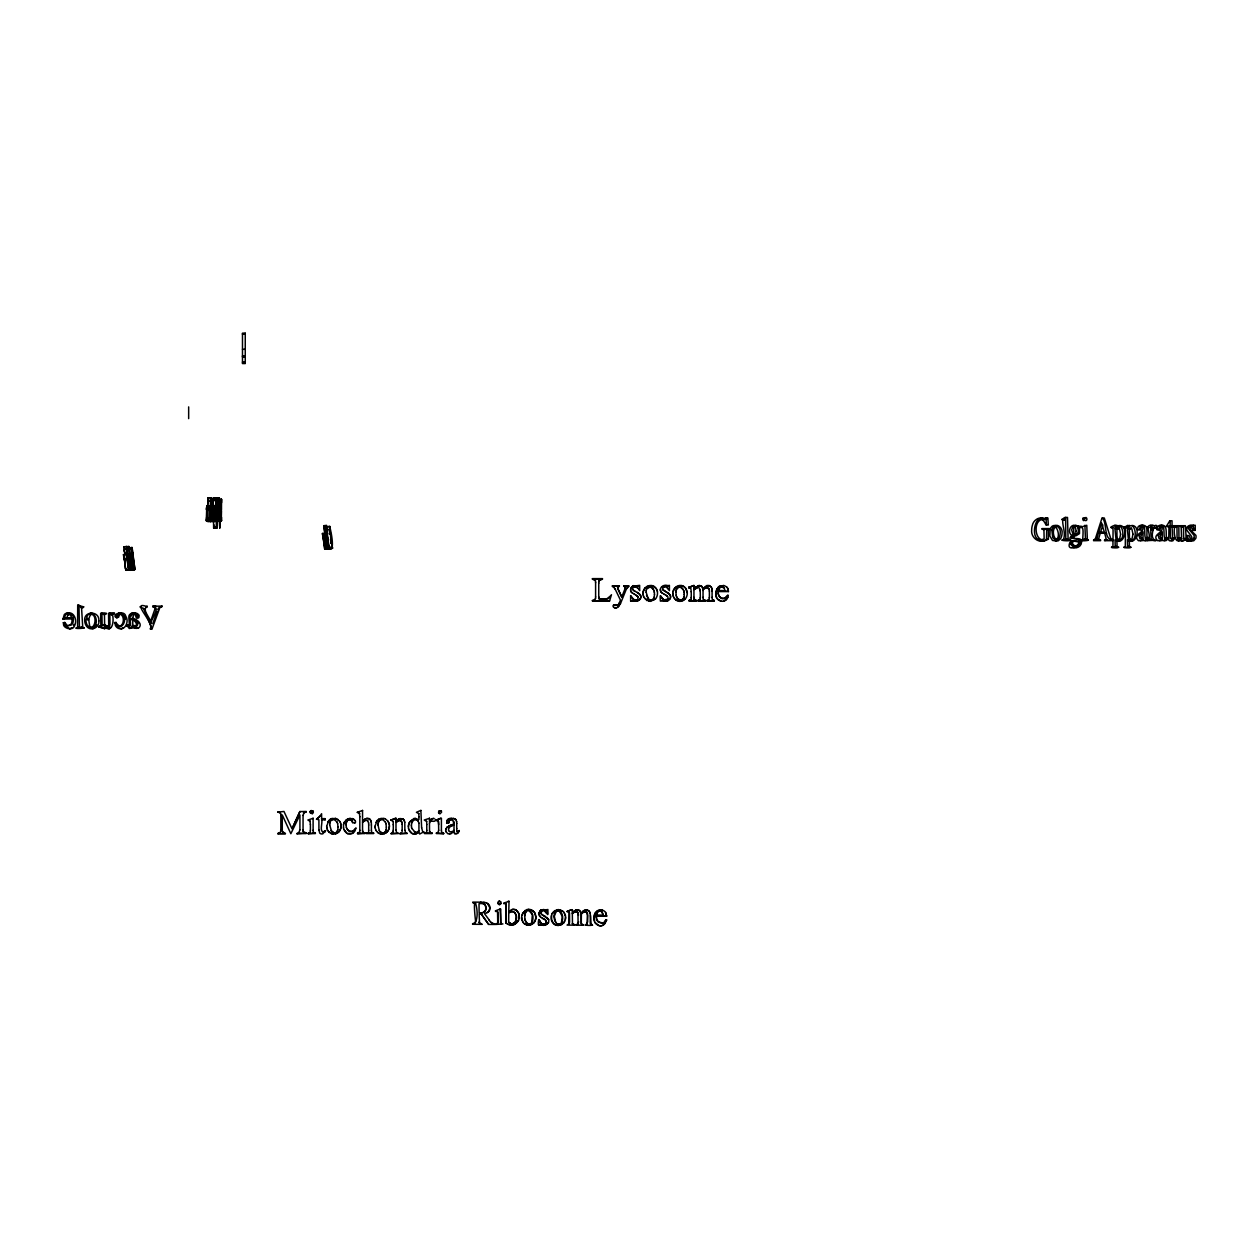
<?xml version="1.0" encoding="UTF-8"?>
<svg xmlns="http://www.w3.org/2000/svg" width="1259" height="1259" viewBox="0 0 1259 1259"><rect width="100%" height="100%" fill="white"/><g stroke="black" fill="none" stroke-linecap="round" stroke-linejoin="round"><path stroke-width="1.5" d="M207.074 511.941L207.105 507.818M207.829 504.072L207.766 497.809L210.536 497.809L210.615 504.072M210.017 515.151L210.08 521.509L210.174 506.087M209.86 511.941L209.797 505.63M210.788 515.151L210.851 521.509L211.134 515.671M211.827 511.894L211.764 505.63L206.995 505.63L206.995 508.825M214.172 511.894L214.109 505.63L214.282 521.053M214.959 511.941L214.455 505.63L214.486 520.455M215.509 515.86L215.226 521.509L212.441 521.509L212.409 505.614L212.566 506.873M215.509 510.776L215.651 505.63L215.777 510.981L215.824 509.391M215.745 509.407C215.619 499.949 215.431 524.468 215.745 517.811M217.209 518.33L217.209 515.12M217.288 504.119L217.24 497.809L217.382 519.715L217.508 514.443M218.059 512.114L217.996 505.63L217.791 511.532M219.412 504.119L219.349 497.809L213.18 497.809M220.057 515.151L220.026 519.369L219.916 512.46M206.539 509.659L206.618 507.597L206.618 521.053M209.781 505.63L209.781 508.825C209.387 498.186 209.356 530.716 209.781 517.669M209.592 511.233L209.403 507.597L209.324 509.659M210.363 515.671L210.253 521.509L210.284 517.827M213.196 502.813L213.259 499.493M216.422 528.213L216.485 520.187C215.918 524.122 216.17 498.281 216.485 509.203L216.485 505.709L216.642 528.213L213.637 528.213L213.495 520.345M214.423 509.659L214.502 507.597L214.612 521.383M214.691 511.233L214.77 507.55L214.864 508.793M217.791 509.769L217.854 507.645L217.901 520.455M218.625 502.75L218.72 498.894M219.318 497.809L219.255 520.455M220.404 515.671L220.294 521.509L220.482 506.087M221.411 509.675L221.364 500.122L221.332 521.053M221.521 502.813L221.6 499.493M219.916 511.06L219.743 506.417L219.522 521.195L206.397 521.053L206.885 507.55L206.964 508.793M206.995 517.669L206.885 521.053M209.104 521.053L209.356 505.63L209.513 508.825M210.096 508.888L210.442 506.685L207.389 506.087M210.867 508.888L211.402 505.63L211.433 521.509L211.307 506.81M211.748 517.669L211.764 521.053M214.093 517.669L214.014 521.053M214.345 517.669L214.282 520.455M214.88 517.669L214.77 521.053M217.713 511.28L217.87 521.053M219.318 509.753L219.176 505.63L219.003 521.053M219.837 510.351L219.695 515.199M220.136 508.888L220.482 506.685M211.292 499.461L211.37 497.934M215.761 516.741L215.73 521.368L215.431 518.897M217.288 510.509L217.398 505.614L217.571 509.659M219.145 510.336L219.208 507.613L219.286 508.683M219.507 506.858L219.617 514.742M220.608 512.665L220.75 506.7L220.718 520.345L220.734 505.63L220.734 521.509L220.514 513.294M206.46 509.47L206.838 505.63L207.105 520.235M472.55 924.279L482.228 924.342L480.088 923.555M472.739 902.719L474.879 902.908M479.144 913.955L479.522 922.989L478.971 922.107M479.144 912.917L479.018 903.726L481.788 903.411M494.756 923.854L492.914 923.524M502.923 923.933L495.448 924.468L497.73 922.973L497.966 921.1L497.903 912.177L496.66 911.248M500.783 909.092C500.515 938.821 501.113 915.262 499.839 909.092M505.976 923.13L505.835 903.663L505.976 923.13L507.566 923.949M510.587 923.429L508.667 922.202L508.746 913.247L510.635 911.941M511.233 909.942L508.746 912.193L509.045 901.334L503.616 903.128M538.584 925.082C540.19 911.075 536.35 928.135 539.922 924.641M547.917 909.502L547.665 914.616L547.161 909.502M573.065 924.326L572.263 923.665L574.686 925.145L567.085 925.097L569.367 923.587L569.587 921.714L569.524 912.806L568.281 911.862M573.238 912.869L572.341 913.719L572.467 923.65M568.501 911.846L566.959 911.516L571.46 909.722L572.373 909.706L572.137 912.917L574.293 911.028M575.977 925.176L583.735 925.223L582.555 924.578M585.12 909.989C592.91 908.825 589.558 919.621 590.345 923.838C598.009 926.325 580.619 925.286 586.395 924.562M590.424 915.45L591.163 924.452M590.943 924.452L592.596 925.302M215.431 517.984L215.494 519.29L215.368 515.938L215.383 521.273L212.582 520.958M130.747 569.587L128.497 554.212L130.385 568.8L128.654 555.266L129.441 563.041M210.096 507.818L210.174 506.685M210.882 507.818L210.945 506.685M220.136 507.818L220.215 506.685M215.163 517.244L215.242 505.63L212.094 505.63L212.252 507.471M216.753 520.172L217.02 528.182M216.973 517.984L216.878 520.345L216.91 506.7L217.272 521.509M212.897 520.958L213.054 498.894M221.143 521.053L221.411 510.713M124.924 553.976L123.98 546.815L126.734 546.453C129.016 550.844 121.179 547.036 124.94 553.016M127.206 548.782L127.694 552.654M324.68 531.912L324.192 527.836L329.795 526.419L331.211 543.432M128.654 569.792L126.64 555.313L126.891 559.264L124.106 559.641L123.445 554.574L126.561 554.527L128.528 569.823M73.431 618.909L73.148 621.883A6.232 5.54 82.5 0 1 71.385 624.952L67.53 625.817L64.76 622.45C59.441 626.368 72.723 632.852 74.706 625.44C77.476 620.12 73.903 610.851 66.837 613.102A5.335 4.737 82.5 0 0 64.272 614.644L62.95 619.082L73.431 618.909L72.156 619.082L71.889 622.04A6.232 5.54 82.5 0 1 70.126 625.125L66.271 625.991M209.608 508.589L209.671 507.55L209.923 521.053M368.635 831.869L368.682 830.216M209.324 517.669L209.262 521.289L206.397 520.455M212.755 506.952L213.023 500.122L213.101 509.659L212.881 505.63L212.991 506.81M598.749 583.153L598.812 581.296M709.384 597.333L708.77 599.992L706.96 600.37M402.109 831.869L402.172 830.216M208.758 520.297L208.648 521.509L208.553 520.612M211.087 520.297L211.024 521.509L210.945 506.087M587.04 924.279L587.497 915.45L586.474 912.051L587.623 913.877L587.67 921.871L586.175 924.578M697.911 600.37L700.004 599.709L700.334 597.333M426.691 831.931L426.77 830.232M595.523 598.576L595.601 596.782M280.836 829.76L280.474 832.262L277.704 833.71L285.415 833.71L282.378 831.412M299.925 829.76L298.776 832.907M303.057 815.407L304.222 812.26M578.652 921.793L577.692 924.311M411.41 825.574L411.504 823.905M219.633 506.685L219.743 505.63L219.916 509.989M475.666 921.934C470.756 880.608 482.858 919.605 473.384 923.681M346.036 824.85L346.115 823.48M217.351 507.094L217.602 514.191M715.741 593.681L716.843 588.645M211.748 505.63L212.047 521.289L212.063 501.161L209.262 501.161M83.975 627.643L81.457 627.596C90.081 627.942 71.7 629.421 77.586 627.564L77.712 605.186L83.661 606.854L81.19 607.326L83.661 606.854M76.201 628.398L79.396 626.714L78.987 605.028M393.186 831.711L393.28 830.216M131.361 618.484L132.636 618.326C136.885 619.003 143.447 624.275 138.411 628.272L134.209 628.288L131.581 626.242L132.84 626.069L132.463 627.958L130.59 628.367L128.135 625.156L126.86 625.33L129.315 628.54L131.487 627.375M329.669 825.007L329.811 823.04M377.999 825.007L378.141 823.04M646.135 592.265L646.26 590.188M675.894 592.265L676.429 588.724M343.518 824.44L343.502 827.981M524.641 916.001L525.837 911.595M214.203 520.833L213.999 520.455M1063.477 539.182C1066.861 531.912 1058.976 519.038 1065.083 517.433L1067.506 517.433L1068.12 539.859C1073.172 541.779 1055.703 540.142 1064.909 539.875L1065.35 539.182L1063.037 539.875M337.79 829.933L338.042 827.084M386.12 829.933L386.371 827.084M518.928 918.519L519.023 915.01M654.239 597.175L654.491 594.232M683.999 597.175L684.251 594.232M329.386 548.389L324.901 548.971L322.461 533.47L325.215 533.108L327.497 549.207L327.56 548.357M327.67 548.609L324.57 548.893L322.871 534.571L323.122 538.522M357.54 833.128L359.633 832.199L359.822 830.216M1148.775 537.609C1140.481 543.982 1149.813 519.023 1138.341 526.451C1135.602 531.534 1140.009 530.889 1140.276 526.404L1142.48 527.096C1145.564 532.683 1131.778 534.414 1138.435 540.725L1140.874 540.583L1143.015 538.522L1143.377 540.426L1144.935 540.819L1146.902 537.609L1148.775 537.609L1147.453 540.363L1145.659 540.835M1168.006 537.609C1159.696 543.982 1169.044 519.023 1157.556 526.451C1154.818 531.534 1159.224 530.889 1159.492 526.404L1161.711 527.096C1164.795 532.683 1151.009 534.414 1157.65 540.725L1160.09 540.583L1162.23 538.522L1162.592 540.426L1164.166 540.819L1166.117 537.609L1168.006 537.609L1166.668 540.363L1164.874 540.835M113.074 614.093L112.476 614.722C113.987 619.648 113.042 633.261 104.938 627.391M688.988 600.37L691.034 599.441L691.254 597.333M310.406 830.216L310.186 832.215L308.109 833.128M438.462 832.215L437.864 832.923L438.683 830.216M445.686 830.169L445.796 829.02M568.738 924.279L569.162 912.067M67.231 617.964C66.318 612.818 73.746 613.133 73.4 617.964L65.972 618.138L73.4 617.964M326.632 826.392L328.835 820.396M374.962 826.392L377.165 820.396M643.081 593.634C642.279 586.159 653.421 581.926 656.553 589.306M672.857 593.634C672.275 587.575 679.577 582.823 684.44 587.04M447.685 819.373L446.63 823.229M521.871 915.293L521.478 918.74L523.24 922.454M551.552 915.545L551.678 920.298L553.976 923.901M87.469 620.01L87.721 618.342M448.629 823.244L449.022 821.97M1194.13 538.789L1194.256 537.923M448.566 828.391L448.597 830.484M325.42 533.108L327.324 548.531M1047.425 518.016L1046.843 519.416M703.01 589.763L703.041 590.471M630.57 589.904L631.829 586.584M310.218 812.779L310.58 810.859M312.924 810.859L312.389 813.692L310.092 812.024M313.412 812.149L312.389 813.566L310.58 813.204M441.689 812.024L440.036 813.818C434.748 809.71 446.363 811.252 438.856 810.985M583.531 912.208L581.154 913.987L581.28 923.744L582.13 924.374M582.555 912.806L581.375 913.971L581.28 923.744M117.654 616.06L117.827 615.21M215.887 520.455L215.981 497.809L216.107 521.053M129.347 569.949L126.939 554.652L129.079 569.949M1041.98 518.204L1044.97 519.416L1045.552 518.016L1047.881 518.016L1048.306 525.003L1046.009 525.003C1036.188 503.679 1026.762 546.327 1044.136 538.852L1043.947 530.259L1041.996 528.591L1050.211 528.591L1049.833 536.035L1052.493 540.457L1056.207 540.882L1058.63 538.789A9.553 7.066 -90 0 0 1060.204 532.919C1061.494 526.718 1052.414 521.73 1050.274 529.252L1046.733 530.055L1046.497 539.23C1039.918 544.754 1030.617 537.829 1031.688 529.945A11.756 8.687 -90 0 1 1032.27 525.695C1033.324 519.495 1040.327 515.749 1045.93 519.07M1049.912 529.205L1048.432 530.952L1048.369 539.23L1044.199 541.071L1040.39 540.929M669.678 599.237C667.396 602.841 662.25 599.599 660.393 601.173C659.275 586.631 662.486 606.193 667.947 599.064L667.931 596.923L666.153 595.192M411.504 824.031L411.787 822.568M625.093 588.787L625.377 587.229M617.65 587.072L619.381 586.395M546.138 923.02L546.123 921.116M209.702 521.053L209.592 517.669M1071.535 540.678L1078.68 541.968C1079.514 546.296 1072.652 547.24 1070.575 544.297L1071.535 540.678L1079.152 541.197M1074.446 545.698L1072.275 543.558L1073.423 540.678M346.115 823.606L346.776 821.356M598.812 581.548L599.976 579.549M715.852 591.872L718.747 586.537L723.846 585.435M1072.29 547.098C1076.052 549.428 1081.575 546.5 1081.591 542.047C1082.441 535.311 1068.639 541.622 1072.259 535.531C1076.807 537.451 1079.844 531.329 1077.625 527.789C1083.794 524.767 1083.37 529.268 1082.724 539.182L1082.284 539.875C1077.594 541.811 1094.685 540.111 1085.494 539.859L1084.896 525.271M1074.195 538.333L1073.219 537.42L1074.132 535.531M594.547 914.601L594.484 921.21M718.464 588.803L718.055 590.471L724.979 590.707L718.055 590.707L720.447 586.757L724.13 587.874M601.534 911.642L603.281 915.104L596.168 915.073L597.647 912.13M596.782 913.389L596.168 915.073M638.407 588.661L635.04 586.316L632.679 587.544L632.632 589.338M540.552 912.366L542.283 910.572M343.518 824.566L344.573 821.576M354.66 829.476L355.998 827.903L355.101 830.641A6.814 6.799 0 0 1 352.725 833.285L350.773 834.072M217.288 521.509L217.508 510.021M329.811 823.166L330.204 821.576M378.141 823.166L379.95 819.766M131.88 555.25L132.053 557.532M326.789 534.508L326.962 536.79M329.496 534.351L329.213 533.548M646.26 590.44L646.67 588.724M676.02 590.44L678.711 586.537M595.523 598.324L594.468 600.118L592.422 600.354M727.733 597.647C729.921 591.289 723.894 602.432 720.526 597.443A6.232 6.201 0 0 1 718.448 594.374L718.149 592.973M594.468 600.118L592.422 600.952L609.576 600.952L611.481 594.72L608.349 598.654M1100.209 533.265L1098.698 538.695L1100.586 540.678L1093.552 540.678L1095.535 538.254L1102.003 518.016L1104.3 518.016L1110.674 538.285L1112.83 540.08C1103.356 539.843 1107.416 523.099 1102.428 518.016M1100.586 532.053L1102.868 524.893M337.79 829.807L337.019 831.711M386.12 829.807L385.333 831.711M653.925 598.182L654.239 596.939M683.999 596.939C683.244 602.62 675.831 599.803 676.209 595.066M605.091 921.305L606.649 919.967L604.635 924.027L602.557 925.396M103.38 625.692L104.639 625.518L104.733 628.682L98.769 626.998L102.136 625.503L101.916 613.275L106.448 613.275M98.769 626.998L100.232 626.274M130.637 569.776L129.394 563.812M398.411 833.128L391.014 833.71L393.186 831.585M150.277 622.245L154.81 609.403L154.841 607.829L152.717 606.271L162.033 606.098L159.767 607.861L152.134 628.729L150.34 628.902C154.243 622.088 129.646 600.213 147.24 606.712C140.74 609.435 151.977 619.349 150.954 623.709C150.073 620.136 161.876 606.382 152.732 606.869M152.748 623.693L157.123 611.559M1173.073 537.703L1171.106 540.725A2.911 2.156 -90 0 1 1168.745 540.001L1168.966 525.837M329.874 527.017C337.302 558.115 325.782 553.692 326.726 526.781L328.206 543.259L325.813 526.781L329.465 548.751M131.455 616.013L131.896 614.833M515.529 921.368L516.221 916.174L515.041 913.09M73.447 625.613L73.935 624.291M673.109 591.588L675.06 587.796L680.096 585.592M521.667 915.309L525.365 910.273M83.424 607.42L81.583 608.16L82.732 627.423M82.165 607.593L77.712 605.186M411.787 822.694L414.101 819.515M617.697 588.252L621.741 597.018L625.093 588.551M619.381 602.951L620.435 600.118L615.053 588.866M620.435 603.769L626.526 588.645M346.367 822.473L347.358 820.49M157.737 609.828L158.492 608.034M445.796 829.146L447.087 827.069M1174.49 537.703L1173.907 538.695M1152.835 525.271L1150.458 525.271C1144.069 525.601 1153.134 537.2 1147.232 540.678C1163.788 539.419 1152.127 542.708 1151.025 538.27C1151.418 535.122 1148.932 526.876 1154.424 527.474M1154.771 540.095C1150.805 538.474 1152.378 531.015 1153.968 527.804M626.526 588.882L628.745 586.395M105.378 614.014L104.466 615.022L104.623 624.558L107.975 626.683L109.989 625.015L109.832 613.275L114.49 613.275L111.217 614.88L112.476 614.722M105.284 626.4L107.55 626.683L108.715 625.172L108.557 613.448L109.832 613.275M292.812 827.163L299.925 811.457L292.009 828.768L283.967 811.457L277.704 812.181M282.268 829.886L282.268 814.966L290.845 833.71L299.925 814.966L299.925 829.886M320.054 816.115L321.596 813.723L321.596 818.759L325.09 818.759M138.16 617.414C135.232 620.687 136.649 613.542 133.722 613.999M618.783 604.163L619.381 602.715M343.912 823.056L347.799 818.743M704.489 600.055L705.465 600.952L697.911 600.952L700.256 599.19M324.869 832.152L325.562 830.625L322.871 833.757A2.911 2.911 0 0 1 319.676 833.033L318.905 829.838M727.891 594.94L724.885 598.544L720.526 597.695A6.232 6.201 0 0 1 718.448 594.61L718.055 591.415L728.41 591.415L718.055 591.415M578.086 923.933L577.975 912.728M213.637 527.6L216.642 527.6M448.566 828.516L449.715 826.801M96.833 624.983L92.914 628.682L87.988 626.337A9.553 8.483 82.5 0 1 85.958 620.482L87.375 615.415L90.727 613.007M620.435 603.517L618.122 607.043M518.629 920.203L515.246 923.933M330.204 821.702L331.621 819.766L334.233 819.483M378.534 821.702L379.164 820.6M646.67 588.96L649.817 586.411L653.531 589.464M448.912 822.631L446.63 823.103M325.562 830.751L324.13 831.727C318.684 832.687 323.028 822.3 321.596 819.782M337.459 830.814L337.019 831.585A3.195 3.179 0 0 1 334.39 832.891L332.47 832.293M385.789 830.814L385.333 831.585A3.195 3.179 0 0 1 382.72 832.891M429.461 823.056L430.987 820.726M653.468 598.954L653.925 597.931M683.684 597.931C682.126 601.582 677.169 599.772 676.618 596.404M1187.064 540.914L1191.817 540.819L1193.894 538.443A4.296 3.179 -90 0 0 1194.02 535.343L1188.055 528.182L1189.173 526.388L1190.951 526.451L1192.95 530.369L1195.216 530.369L1195.216 525.271L1189.975 525.271C1179.919 529.063 1195.326 535.201 1191.266 540.017L1188.37 539.009L1187.064 535.563M485.329 910.902L486.257 908.148L485.549 905.457M1081.198 540.095L1084.597 539.182M548.546 922.674L545.525 925.05M408.53 828.391L408.42 826.738A9.38 9.364 0 0 1 409.553 822.221L414.132 818.35L418.932 819.562L418.932 816.682M327.655 822.3L330.346 819.168M375.985 822.3L378.676 819.168M645.285 587.56L643.349 591.352L643.192 595.019M718.464 589.039L720.447 586.993L723.421 587.261M310.218 811.52L311.115 810.497M355.479 822.347L354.692 823.197M522.438 913.279L527.08 909.565M552.119 913.53L556.746 909.816M632.522 586.285L639.651 585.356L639.651 590.676L638.407 588.425M661.604 586.836L669.41 585.356L669.41 590.676L666.184 586.537L668.167 588.661M500.421 904.104L501.003 902.278L499.902 901.397M500.988 903.553L499.886 904.466M727.733 597.396C725.672 603.99 715.915 601.534 715.852 595.114M498.296 901.727L498.832 904.434M610.096 596.373L605.957 599.457L599.614 599.378L598.812 597.915M540.111 910.666L538.821 913.751L539.544 916.111M613.605 604.981C624.149 606.271 610.977 602.51 613.322 606.995L613.322 606.995M221.379 498.894L220.97 521.053L221.615 520.439M318.905 829.964L318.905 819.782L316.528 819.231L320.054 815.989M661.604 597.616L664.06 599.913L667.947 599.064M594.972 913.231L597.096 911.123M596.042 912.051C592.47 915.797 593.194 922.894 597.994 925.271M545.588 923.744L546.532 922.139L545.54 920.25M488.571 911.5L489.924 907.959L487.516 903.49M1150.616 539.387L1147.232 540.095M617.65 587.308L619.381 585.797L612.393 585.797L613.605 587.087L612.393 586.395M449.133 820.459L452.437 819.53M618.2 604.902L618.783 603.927M1118.669 526.057L1116.938 528.827L1116.938 525.333L1114.608 525.333C1105.182 528.843 1118.149 527.537 1111.209 527.191M631.168 601.173L637.605 601.094L630.633 601.173L630.633 595.617L634.284 600.15L637.652 599.788L638.171 596.923L636.377 595.192M110.587 627.297L109.029 628.666M1146.902 537.609L1145.58 538.915M1166.117 537.609L1164.811 538.915M637.526 587.182L635.04 586.552L632.679 587.544M666.184 586.773L662.958 586.914L662.785 590.062M353.779 830.531L354.66 829.351M541.464 911.012L541.26 913.924M364.953 833.002L357.54 833.71L359.633 832.199M458.37 832.64L459.283 830.515L457.505 831.947L456.797 831.019M508.746 912.193L512.429 909.376M446.615 820.726L449.416 818.492L453.539 818.492M696.384 600.37L694.15 599.237L696.384 600.952L688.988 600.952L691.034 599.441M516.426 923.02C521.1 919.353 519.936 909.816 513.452 909.218M1053.028 527.474C1056.663 522.06 1062.974 527.993 1062.077 532.919A9.553 7.066 -90 0 1 1060.519 538.789L1058.079 540.882L1055.42 540.977M1120.636 539.843L1121.501 538.883M604.1 922.406L605.941 919.652M410.45 820.978L415.659 818.303M395.987 821.356L397.277 819.971M619.412 605.422L616.721 607.861L613.778 607.342M1072.668 526.876L1075.847 525.271L1078.585 526.309M319.267 817.091L316.528 819.231M710.265 586.206L706.944 585.75L702.915 588.771L706.944 585.498L709.273 585.498L711.099 587.009M1077.468 534.131L1075.076 534.792L1073.738 532.274L1073.691 528.245L1075.642 526.057M578.652 909.989L581.091 912.995L584.16 910.43M625.251 587.024L623.866 585.797L628.745 585.797L627.092 587.386M362.545 821.309L365.409 818.759M639.918 599.237L637.605 601.094M639.242 600.165L640.39 598.481A4.296 4.281 0 0 0 640.579 595.381L639.95 594.248M547.177 924.122L548.342 922.69A4.296 4.296 86.1 0 0 548.546 919.589L546.91 917.433M426.471 832.309L425.416 833.033M693.945 588.535L695.881 586.663M395.987 822.457L399.858 820.207L402.046 822.457M362.545 822.442L365.472 820.27L367.628 820.679M693.945 589.59C699.201 586.962 699.201 586.348 693.945 589.338L693.945 597.584M726.412 599.331L723.469 601.047M1084.88 517.921C1087.052 515.86 1087.933 521.462 1085.289 520.628M417.846 833.017L418.932 831.916L419.672 834.04L423.937 831.758M515.183 922.265L512.193 923.886M603.533 924.83L606.649 919.967M457.961 831.837L459.283 830.641M1142.527 533.139L1140.748 536.365L1142.464 539.088M1161.758 533.139L1159.98 536.365L1161.695 539.088M717.709 587.717L719.928 586.112L723.846 585.687A5.335 5.319 0 0 1 726.789 587.229M647.283 587.874L651.454 587.04M677.059 587.874L681.229 586.804L683.826 590.912M526.64 910.886L524.578 914.176L524.94 919.039M556.305 911.154L554.322 916.253L555.565 921.903M117.37 617.366L116.835 617.823C109.926 615.289 124.342 609.041 125.758 616.233C129.614 621.678 124.625 632.097 117.543 627.958A6.814 6.059 82.5 0 1 115.356 625.33L114.899 622.481L116.536 625.204M345.485 820.522L346.587 819.562M456.624 833.851L458.37 832.514M337.459 833.128L338.97 831.711A9.553 9.537 0 0 0 341.079 825.841M385.789 833.128L387.3 831.711A9.553 9.537 0 0 0 389.409 825.841M655.42 598.828L650.148 601.409L644.765 598.481M685.195 598.828C682.756 602.306 676.634 602.29 674.541 598.481M703.041 589.59L706.897 587.308L709.273 589.605M532.132 924.2L533.863 922.91A9.553 9.521 86.1 0 0 536.004 917.04L535.059 913.121L532.998 910.839M648.936 599.41L651.611 600.165L653.468 598.702M1193.737 539.513L1191.25 539.891L1188.952 535.563L1186.67 535.563L1186.67 540.914L1189.141 540.599L1187.253 540.599M133.926 614.046L132.636 618.326M555.03 910.54C550.01 913.562 549.616 922.17 555.235 924.751M138.144 627.643L136.302 628.43L132.84 626.069M418.932 830.767L416.792 832.278L414.368 831.806M540.788 910.131L538.616 913.766L540.662 917.119M347.358 820.616L349.986 819.294L352.032 820.522M398.552 818.979L395.987 821.482L395.987 818.193M63.06 622.937L64.76 622.45M1096.762 539.434L1093.552 540.08M582.649 911.374L585.325 909.974M1168.289 526.86L1166.416 526.309L1169.784 520.785L1172.035 520.785L1172.035 525.711M447.087 827.194L454.011 823.685M123.288 627.643L121.336 628.713M451.131 833.615L454.011 831.428L454.515 833.458M434.969 821.088L433.364 821.387M396.947 821.529L399.858 820.333L401.637 821.246M597.427 912.145L598.796 911.343M71.857 627.674L69.827 628.713M452.186 831.727L454.011 830.373M1140.811 533.139L1142.448 532.053M449.715 826.927L454.011 824.676L454.011 830.499M498.847 901.365L497.714 903.537L499.461 904.576M1037.983 519.432L1042.232 518.016M483.724 912.224L486.367 909.155L484.998 904.765M484.841 911.61L482.622 912.649M431.365 819.153L433.332 818.319M704.19 588.598L706.897 587.544L708.943 588.346M574.45 912.114L572.341 913.719M417.846 832.891L415.706 834.056M486.871 912.775C491.608 911.123 490.868 903.616 485.974 902.75M488.02 912.177L484.447 913.593L489.169 919.967M352.426 831.349L353.779 830.405M544.769 924.232L545.808 923.728M574.073 911.044L575.882 910.084M1107.684 539.639L1104.489 540.678L1112.83 540.678M661.526 600.512L667.364 601.094L670.166 598.481A4.296 4.281 0 0 0 670.339 595.381M596.892 911.138L598.277 910.462M1182.075 541.134L1187.253 539.293L1183.617 537.955L1183.523 525.711M1187.253 539.293L1181.524 541.134L1181.524 537.971C1175.355 547.35 1173.01 531.361 1174.773 527.143L1173.073 525.711M664.815 586.552L662.958 586.914M118.582 613.133L116.253 615.195L116.788 617.728L118.629 617.193L119.479 614.423L122.186 614.235C125.585 616.863 125.239 622.875 122.17 625.629C118.739 628.996 114.254 618.389 116.615 625.156A6.814 6.059 82.5 0 0 118.818 627.785L121.509 628.682M1081.025 527.096L1086.769 525.271L1087.367 539.859M1126.899 527.694L1123.579 527.191L1129.323 525.333M67.262 614.675L69.906 614.408L72.141 618.138M457.489 833.269L455.066 833.741M1160.011 525.932C1168.73 522.438 1165.22 534.886 1166.684 538.915M1181.839 538.695L1179.951 538.962L1178.959 537.467L1178.817 525.711L1170.162 525.711L1170.162 520.785M1181.225 540.599L1178.77 540.961M352.725 833.159L347.342 833.631L343.864 829.398M514.018 924.562L515.466 923.917M1131.322 527.741L1129.323 529.803L1129.417 537.766L1130.991 539.985L1133.006 539.843M430.987 820.852L432.687 821.088M602.904 922.989L604.304 922.391M540.583 910.147L541.575 909.753M448.503 826.187L450.706 825.101M398.552 819.105L403.1 818.806L404.784 822.19M1142.747 540.583L1140.308 540.725M1161.963 540.583L1159.539 540.725M331.621 819.892L333.367 819.389M379.95 819.892L382.547 819.483M335.665 833.914L337.459 833.002M383.995 833.914L385.789 833.002M653.909 600.118L648.542 600.999M683.684 600.118L679.907 601.157L675.611 599.646M450.832 826.187L454.011 824.802M526.419 910.902L527.505 910.509M557.186 910.776C552.638 912.57 553.519 919.825 556.258 922.941M89.924 614.455C96.723 612.708 96.471 626.589 90.837 627.69A3.195 2.833 82.5 0 1 88.46 626.384M530.338 924.972L532.337 924.185M560.019 925.223L563.528 923.162A9.553 9.521 86.1 0 0 565.684 917.307L564.52 913.389M562.018 924.452L558.036 925.475M330.346 819.294L332.061 818.429M378.676 819.294L383.822 818.476M512.917 923.791C517.654 921.871 517.984 913.342 512.932 911.626M646.796 586.568L651.942 585.75L655.782 588.173M368.069 832.687L366.605 833.128M98.957 626.431L100.862 625.676L100.641 613.448L101.916 613.275M420.884 810.371L416.43 812.323L418.806 813.644M359.712 813.644L357.304 812.323L362.545 810.497M395.279 818.319L390.762 820.144L395.987 818.319M441.405 830.342L441.405 818.193L436.165 820.144L440.681 818.193M693.945 585.592L688.736 587.418L693.945 585.356L693.945 588.771L699.154 585.356L701.562 586.159L702.915 588.771M574.23 912.13L575.316 911.768M495.338 910.886L500.059 909.077M571.68 909.706L566.959 911.516M132.903 613.007C126.419 613.637 134.036 629.374 128.135 625.156M448.487 818.979L451.729 818.319M364.622 820.726L365.472 820.396M510.414 911.957L511.5 911.61M583.31 912.224L584.396 911.878M416.792 833.552L412.228 833.663L408.876 829.65M445.938 831.617L447.826 833.757L451.131 833.489M1183.901 538.773L1185.38 539.293M1184.357 538.994L1187.08 538.726M577.031 924.515L577.912 924.295M324.13 831.601L322.493 831.821M347.799 818.869L352.536 818.618L355.227 820.679M1111.351 527.726L1112.657 527.694L1113.066 530.118L1112.94 546.312L1111.445 547.24M1123.72 527.726L1125.027 527.694L1125.436 530.118L1125.31 546.312L1123.815 547.24M1126.333 527.49L1123.579 527.191M601.472 925.727L602.762 925.381M598.056 910.477L599.567 910.068M512.712 924.956L514.223 924.547M1154.959 525.475C1157.824 523.917 1157.745 530.307 1155.211 528.04M452.186 831.601L449.888 831.806M662.203 593.257C656.789 589.118 663.902 582.87 668.529 586.096M159.374 607.247L162.065 606.712M414.101 819.64L417.768 820.239L418.932 823.181M359.822 816.808L359.334 812.716L357.304 812.323M1190.51 525.585L1193.438 525.648M690.074 587.512L688.988 588L690.074 587.764M390.762 820.018L393.154 821.497M313.113 818.319L307.888 820.018L310.249 821.419M436.165 820.018L437.502 820.49M503.836 903.71L505.835 903.663M1119.55 525.459C1129.229 525.601 1124.145 547.13 1115.065 539.812L1115.206 546.327C1125.404 548.908 1105.103 547.586 1113.932 547.161M1131.92 525.459C1141.598 525.601 1136.515 547.13 1127.434 539.812L1127.576 546.327C1137.774 548.908 1117.473 547.586 1126.301 547.161M429.461 818.319L424.252 820.018L426.659 821.45M495.558 911.485L496.88 911.233M614.486 608.003L616.721 607.625M1061.998 540.095L1064.909 539.875M348.507 819.719L351.576 819.908M697.47 585.939L701.562 586.159M1142.842 526.262L1141.284 527.411L1140.906 530.212L1139.222 529.693M145.729 606.917L147.24 606.712M607.357 598.938L599.001 598.875M1191.817 526.231L1190.054 527.474L1190.306 529.74L1195.893 535.343A4.296 3.179 -90 0 1 1195.767 538.443L1193.705 540.819L1190.038 540.646M132.667 614.203C136.901 610.851 138.789 623.048 139.135 615.242C137.184 611.921 130.905 611.858 129.142 615.258C127.867 617.681 131.503 629.453 126.86 625.33M575.662 910.1L577.566 909.753M598.576 911.359L600.071 911.091M481.331 912.885L482.842 912.633M311.115 810.623L312.924 810.985M499.241 904.576L500.091 904.45M474.8 923.445L472.566 923.665M352.426 831.223L348.9 830.987M278.491 832.986L279.687 832.766M498.627 901.381L499.493 901.255M1104.489 540.08L1106.157 538.726L1104.678 533.265M1141.488 525.57C1149.892 523.508 1145.564 535.028 1147.468 538.915M1119.534 527.631L1116.938 529.803L1116.938 535.39L1117.347 538.663L1119.534 540.158M399.795 818.523L403.1 818.932M543.715 925.349L545.745 925.035M541.354 909.769L545.525 909.848M118.802 614.219L120.927 614.408C125.097 617.193 123.807 627.517 117.764 626.038M544.99 924.216L542.236 924.075M354.692 823.071L352.599 822.552L352.032 820.396M380.832 819.515L381.697 819.389M436.401 833.128L437.864 832.797M512.224 909.391L515.812 909.706L518.928 913.546M527.285 910.525L528.371 910.399M556.966 910.792L558.052 910.65M603.124 922.989L598.56 922.092A6.232 6.216 86.1 0 1 596.53 918.991M542.078 910.587L543.321 910.43M332.061 818.57L335.492 818.476L339.332 820.899M380.391 818.57L382.201 818.319M366.479 818.46L369.737 819.027L371.09 821.23M328.316 831.349L332.093 834.009L335.665 833.788M377.731 832.529L380.423 834.009L383.995 833.788M126.089 546.815L128.843 546.453L132.085 569.493L126.325 570.311L125.821 568.486M128.213 548.483L131.282 547.523L133.989 569.855L130.48 570.311M124.011 546.815L124.484 548.625L127.238 548.263M132.179 569.855L134.949 569.493L132.116 547.523L129.441 548.483M128.465 549.333L131.219 548.971L133.297 564.001L132.116 547.523M323.72 525.711L326.522 525.349L326.978 527.159L324.224 527.521L323.768 525.711L326.994 548.751L326.317 545.399M325.813 526.781L329.795 526.419M324.192 527.836L327.041 527.726M327.183 529.661L329.952 529.299M322.556 533.973L325.924 533.548M129.315 566.141L130.007 569.493L125.774 570.185L124.295 558.304M329.528 547.303L332.282 546.941M329.779 548.153L332.533 547.791M323.421 533.91L325.278 549.207L328.08 548.845M326.71 533.91L328.111 549.207L331.684 548.751M80.623 607.546L81.898 607.373M139.891 606.869L143.526 608.475L152.134 628.729M147.224 606.098L145.981 606.869M62.95 619.082L64.209 618.909L65.531 614.486A5.335 4.737 82.5 0 1 68.112 612.928M162.033 606.098L160.79 606.869M103.49 614.534L104.749 614.361M108.557 613.448L114.49 613.275M111.799 614.25L114.506 613.888M132.667 619.318L132.809 625.015L136.539 626.447C139.843 623.74 135.689 619.758 132.667 619.318L131.392 619.491C134.43 619.932 138.569 623.913 135.264 626.62L133.218 626.4M78.121 626.872L79.396 626.714M80.922 626.888L82.181 626.73M76.185 627.8L78.861 627.407M114.49 622.717L116.174 622.324M103.348 624.716L104.623 624.558M99.98 626.714L101.806 626.321M108.258 626.195L109.517 626.022M126.891 626.242L128.166 626.069M150.34 628.902L151.599 628.729M104.119 614.187L106.464 613.888M526.86 909.58L528.89 909.328M556.541 909.832L558.555 909.596M575.111 911.784L576.197 911.658M528.371 925.223L530.558 924.956M511.28 911.626L512.366 911.516M584.192 911.894L585.262 911.784M449.243 833.899L450.218 833.804M1075.815 535.862L1079.498 533.596L1079.498 527.789M349.105 818.46L350.521 818.319M367.502 832.923L366.259 833.128M424.425 833.128L425.416 832.907M400.96 832.923L399.748 833.71L407.161 833.128M600.275 925.837L601.676 925.727M511.359 925.066L512.932 924.94M599.363 910.084L600.999 909.942M1079.057 527.789L1079.86 527.017L1079.057 526.309M1080.93 527.789L1081.733 527.017L1080.93 526.309M509.045 901.334L508.101 901.334M497.541 911.437L497.73 922.973M488.634 924.421L481.237 913.987L488.634 924.421L494.756 924.452M544.47 910.666C548.483 916.945 547.728 911.705 543.101 910.446M581.091 912.995L579.958 910.587L577.346 909.769M603.281 915.104L602.243 912.271M541.087 923.193C537.687 915.812 539.733 924.704 543.967 924.374M601.755 923.177L598.78 922.076A6.232 6.216 86.1 0 1 596.735 918.976L596.152 916.017L606.681 916.096L605.595 912.555M508.667 922.202L509.722 922.91M596.152 916.017L606.681 916.096M574.686 924.562L572.861 924.342M575.992 924.578L577.251 924.499M602.463 579.234L599.001 580.415M600.952 579.549L602.463 578.621L592.422 578.621L595.145 580.194L592.422 579.234M479.852 912.964L481.552 912.869M479.884 914.003L481.457 913.971M242.483 333.729L245.253 333.729M242.483 334.233L245.253 334.233M242.483 349.31L245.253 349.31M242.483 355.809L245.253 355.809M242.483 356.407L245.253 356.407M242.483 356.911L245.253 356.864M242.483 362.025L245.253 362.025M242.483 362.954L245.253 362.954M210.505 498.894L213.29 498.894L213.322 521.053M207.231 506.087L212.047 506.087M212.346 505.63L215.147 506.149M218.531 508.856L218.279 505.63L218.263 513.357L218.531 510.052M1061.793 519.275L1064.673 519.574L1062.801 519.574M206.46 519.589L209.23 519.589M1061.998 519.841L1065.145 519.794M206.429 520.203L209.214 520.203M207.31 521.509L210.867 521.509L210.898 520.612M1081.654 526.498L1076.713 526.309C1071.22 521.966 1066.672 532.085 1071.661 535.217L1069.82 538.112L1070.874 540.552C1061.589 556.966 1093.048 541.15 1074.021 538.443M1166.416 526.309L1168.289 526.309M1173.073 526.309L1176.646 527.143M1179.746 526.309L1183.051 526.797L1179.746 525.711L1185.396 525.711L1186.246 538.994M213.7 526.703L216.485 526.703M1174.269 526.514L1176.142 526.514M1142.48 527.096L1144.368 527.096L1143.723 526.467M1147.106 527.096L1148.979 527.096M1161.711 527.096L1163.584 527.096M1147.232 527.694L1149.105 527.694M1041.996 529.205L1045.253 529.472M1047.236 529.425L1049.109 529.425M1046.733 530.055L1048.621 530.055M1150.962 530.008L1152.835 530.008M1106.551 533.265L1098.336 533.265L1096.904 539.167L1100.586 540.08M1071.346 537.42L1073.219 537.42M1071.551 537.955L1073.423 537.955M325.074 538.553L324.366 534.603L326.254 549.207L324.177 533.454L325.105 538.128M1146.902 538.522L1148.775 538.522M1166.117 538.522L1168.006 538.522M1176.945 525.711L1177.086 537.467L1179.353 538.474M1145.265 538.758L1147.138 538.758M1164.481 538.758L1166.369 538.758M1046.497 539.23L1048.369 539.23M1065.633 517.433L1065.791 539.167L1067.663 539.167M1085.038 539.167L1086.91 539.167M1065.791 539.167L1068.12 539.859M1082.284 539.875L1084.156 539.875M1066.247 539.859L1069.3 540.095M1085.494 539.859L1088.453 540.095M1070.386 543.558L1072.275 543.558M1070.575 544.297L1072.448 544.297M1115.206 546.327L1118.81 547.24M1127.576 546.327L1131.18 547.24M126.734 546.453L130.007 569.493M131.282 547.523L131.219 548.971M332.612 548.389L331.888 544.58M325.278 549.207L323.626 533.91M328.111 549.207L326.254 533.91L328.221 548.672M131.802 554.652L133.155 567.951L131.534 554.652M132.085 569.493L128.811 546.453M134.949 569.493L132.431 552.15L134.021 569.855M592.422 578.872L602.463 578.872M612.393 586.033L619.381 586.033M623.866 586.033L628.745 586.033M630.633 595.853L631.845 597.852M592.422 600.7L609.576 600.952M688.988 600.7L696.384 600.7M697.911 600.7L705.465 600.7M706.96 600.7L714.341 600.7M152.717 606.271L155.943 606.271M100.641 613.448L105.189 613.448M77.46 628.225L83.991 628.225M104.733 628.682L100.043 626.84M420.884 810.497L421.623 827.793M299.925 811.583L306.205 811.457L305.433 812.181M306.205 812.055L303.419 812.905M321.596 818.633L325.09 818.633L325.09 819.908M321.596 819.908L325.09 819.782M306.205 833.112L303.183 831.412M277.704 833.584L285.415 833.584M296.794 833.584L306.205 833.584M308.109 833.584L315.395 833.584M357.54 833.584L364.953 833.584M366.259 833.584L373.624 833.584M391.014 833.584L398.411 833.584M399.748 833.584L407.161 833.584M424.425 833.584L432.089 833.584M436.401 833.584L443.672 833.584M472.739 902.121L481.001 902.168M480.781 902.184L484.054 902.325M705.465 600.37L703.214 599.489L703.041 597.333M364.953 833.128L362.718 832.12L363.977 833.065M277.704 812.055L280.19 812.858M431.192 832.923L432.089 833.128M481.567 903.427L482.795 903.506M542.251 925.208L543.919 925.334M600.779 909.958L602.195 910.052M510.037 924.94L511.563 925.05M67.907 612.991L72.361 615.132M380.423 833.883L382.028 834.04M333.698 834.04L330.661 833.379M623.866 586.395L625.251 586.788M119.101 613.007L121.541 613.558L124.499 616.391M69.937 628.682L66.208 626.84L64.319 622.78M414.526 834.04L412.228 833.537M349.719 834.04L347.342 833.505M558.351 909.612L562.883 911.075M528.67 909.344L531.943 910.005M598.985 925.695L600.496 925.821M679.577 586.647L683.291 589.464M556.447 925.286L558.256 925.459M526.766 925.035L528.575 925.208M511.28 923.776L512.397 923.87M557.831 910.666L558.902 910.761M528.166 910.414C533.548 910.965 533.863 918.991 531.912 922.768A3.195 3.179 86.1 0 1 529.284 924.043L527.159 923.461M512.145 911.532L514.601 912.397M109.25 628.682L104.639 625.518M133.249 613.007L136.161 613.668L138.128 616.076M649.833 599.866L652.304 599.929M382.72 833.017L380.8 832.293M334.39 833.017L330.975 830.515M586.332 909.848L589.243 911.296L590.141 913.719M90.9 613.007L94.063 613.983M304.3 832.939L305.433 833.112M284.628 832.986L282.724 832.419M1057.009 526.435C1051.595 527.128 1052.666 538.254 1057.135 539.985M441.405 830.216L441.61 832.199L443.672 833.128M313.113 830.216L313.318 832.199L315.395 833.128M557.737 924.169L558.965 924.311A3.195 3.179 86.1 0 0 561.577 923.02C563.418 919.306 563.277 912.366 558.697 910.776M373.624 833.128L371.625 832.278L371.405 830.216M599.866 911.107L600.936 911.233M434.15 818.46L431.365 819.027L429.461 821.686L429.461 818.193M473.557 902.719L475.666 903.443M712.09 597.333L712.311 599.504L714.341 600.37M481.379 923.728L479.317 923.004M543.18 909.47L546.626 910.115M632.915 599.284L636.834 600.275M483.849 902.341L486.179 902.734M539.718 924.657L540.803 924.814M1042.641 540.08C1033.34 538.411 1033.938 517.26 1044.545 519.637M499.272 901.271L500.641 901.743M585.057 911.799L586.474 912.051M540.583 924.83L542.456 925.192M1162.938 526.467L1160.845 526.829L1159.807 530.511L1158.437 529.693M575.977 911.673L577.33 911.925M482.59 903.521L484.51 904.167M508.699 924.578L510.257 924.924M278.868 812.134L279.671 812.37M581.926 924.374L582.775 924.562M720.966 601.031L717.661 599.064M681.701 585.514L684.44 586.804L686.863 590.534M431.192 833.049L429.775 831.979M383.822 818.35L385.27 818.964M335.492 818.35L338.215 819.64M599.19 925.68L594.862 922.548M559.956 909.785L563.985 912.224M530.291 909.517L534.304 911.957M453.539 818.366L455.837 819.515L456.639 821.639M510.383 923.445L511.484 923.76M1130.409 540.788L1131.117 541.055C1139.364 538.6 1133.682 517.842 1127.434 528.827L1127.434 525.333M422.772 832.042L421.623 827.667M555.014 924.767L556.651 925.271M526.97 925.019L524.09 923.665M382.547 819.357L385.411 822.19M334.233 819.357L337.082 822.19M529.016 910.509L532.352 914.726L531.691 922.784A3.195 3.179 86.1 0 1 529.079 924.059M415.187 832.262L411.772 828.359M349.845 831.491L347.342 829.445M352.536 818.618L354.157 819.483M507.346 923.964L508.919 924.562M491.624 922.926L493.119 923.508M635.087 591.226L638.911 593.493M600.716 911.248L601.755 911.626M381.713 832.86L379.998 831.554M545.682 916.536L541.811 914.632M543.101 915.372L548.751 919.574M556.84 923.713L557.957 924.153M528.276 923.886L526.372 922.705M483.503 903.773L485.203 904.749M664.17 594.122L667.333 596.31M634.41 594.122L638.171 596.923M134.351 619.79L136.35 620.876M544.58 919.353L540.457 917.134M542.409 918.283L545.745 920.235M663.556 590.502L668.686 593.257L670.339 595.617A4.296 4.281 0 0 1 670.166 598.717M635.087 591.478L633.025 589.81M664.17 594.374L661.069 592.013L660.33 589.668M634.41 594.374L631.31 592.013L632.443 593.257M637.463 592.391L640.579 595.617A4.296 4.281 0 0 1 640.39 598.717M385.27 818.838L387.662 820.899M647.11 600.732L644.041 597.317M378.99 833.505L376.646 831.349M439.407 813.566L438.494 812.653M525.554 924.499L523.02 922.469M559.468 911.075L562.332 916.662L561.372 923.036A3.195 3.179 86.1 0 1 558.744 924.326M1152.552 527.474C1158.311 530.763 1152.489 520.549 1150.962 528.638L1150.962 525.271M455.066 833.867L454.153 832.577M455.003 818.995L455.837 819.64M417.044 819.782L418.334 821.167M1177.48 538.474L1179.337 539.025L1181.524 537.011L1181.178 526.797M633.781 590.739L632.632 589.102M490.396 921.824L491.828 922.91M1116.938 539.812L1118.747 541.055C1126.994 538.6 1121.313 517.842 1115.065 528.827L1115.065 525.333M698.934 587.512L700.334 591.163M648.936 599.662L646.449 595.066M542.031 914.616L540.662 913.216M577.126 911.941L578.196 912.712M556.037 922.957L557.06 923.697M411.205 833.017L409.443 831.034M346.272 832.844L344.447 830.751M669.709 594.5L662.391 589.102M430.531 832.829L429.539 831.192M367.628 820.553L368.619 823.024M1172.696 538.899L1172.035 526.86M329.402 832.655L327.576 830.185M405.681 832.907L404.863 830.216M652.162 587.292L654.066 590.912M396.79 832.907L395.987 830.216M370.524 819.924C368.431 816.54 364.229 818.964 362.545 821.435L362.545 810.371M613.605 586.851L614.266 587.859M313.318 832.199L313.932 832.766M500.657 923.004L501.46 923.697M65.2 625.377L63.501 622.623M348.066 830.468L346.776 828.391M726.789 586.993L727.497 588.126M488.948 919.983L490.601 921.808M137.624 621.883L138.474 622.953M605.799 912.539L604.887 911.658A5.335 5.319 86.1 0 0 601.975 910.068M280.19 812.732L280.757 814.148M1177.448 539.576L1178.031 540.41M648.133 598.922L646.135 592.029M379.305 830.515L379.998 831.68M331.668 831.68L329.669 824.881M685.557 587.922L687.304 593.209A9.553 9.521 0 0 1 685.195 599.064M387.662 820.774L388.968 823.26M339.332 820.774L340.103 822.048M526.577 922.69L525.129 920.423M563.764 912.24L565.59 915.907M673.801 597.317L674.541 598.717M375.906 830.185L376.646 831.475M614.266 587.623L615.053 589.118M724.13 587.638L724.979 590.707M448.597 830.358L449.133 831.349M711.099 586.773L711.728 588.205M630.759 590.959L631.31 592.249M403.903 819.609L404.517 820.821M727.497 587.89L728.001 589.165M690.75 587.717L691.254 591.887M618.09 589.259L621.741 597.018M123.98 556.132L124.137 559.641M352.599 822.678L352.237 821.246M379.305 830.641L377.999 824.881M716.812 598.182L715.741 593.445M454.011 823.811L452.437 819.404L449.605 819.751L449.022 822.096M656.553 589.07L657.104 590.534M525.884 921.651L524.735 919.054M388.433 821.922L389.299 824.566M340.103 821.922L340.638 823.26M534.855 913.121L535.799 917.056A9.553 9.521 86.1 0 1 533.643 922.91M673.266 596.074L673.801 597.553M643.506 596.074L644.041 597.553M375.906 830.311L375.072 827.635M326.632 826.266L327.576 830.311M214.77 520.455L214.691 517.669M206.885 520.455L206.806 517.669M688.736 587.182L688.988 588M522.516 921.289L521.604 917.339M595.145 579.943L595.491 581.091M702.412 587.166L702.915 588.535M385.411 822.064L385.946 823.654M337.082 822.064L337.617 823.654M346.367 827.242L346.776 828.516M217.854 520.455L217.791 517.669M355.227 820.553L355.573 821.907M206.602 520.455L206.539 517.669M1194.287 528.355L1194.822 530.369M728.001 588.913L728.3 590.345M125.113 617.744L125.507 619.255M657.104 590.282L657.434 591.824M340.638 823.134L340.969 824.566M606.083 913.593L606.46 916.096M408.53 828.265L408.876 829.775M672.951 594.767L673.266 596.31M643.192 594.767L643.506 596.31M326.742 827.635L327.057 828.941M343.502 827.855L343.864 829.524M711.728 587.953L711.996 589.417M435.252 819.326L435.394 820.128M125.396 568.706L125.585 568.202M126.215 568.863L126.592 569.587M411.504 826.99L411.772 828.485M143.919 608.443L144.124 609.466M124.011 555.817L123.476 554.574M683.826 590.676L684.156 592.596M654.066 590.676L654.381 592.596M385.946 823.528L386.371 827.21M337.617 823.528L338.042 827.21M617.555 587.497L617.697 588.504M445.686 830.043L445.938 831.743M371.09 821.104L371.326 822.709M221.6 520.439L221.521 517.134M630.57 589.668L630.759 591.211M125.286 567.982L124.468 558.87M329.228 530.228L329.716 533.926M330.488 539.277L330.928 543.18M322.446 533.47L323.107 538.522M131.345 554.652L131.597 557.438M127.395 554.652L129.016 567.951L127.19 554.652M126.53 550.403L127.002 553.976M126.199 554.212L126.876 559.264M124.688 557.8L125.365 564.016M346.036 824.724L346.367 827.368M132.274 563.639L133.485 569.949L132.935 564.158M327.844 543.416L328.426 548.483M693.945 597.333L694.15 599.489M675.894 592.029L676.209 595.302M212.362 506.149L212.409 521.509L212.346 520.25M453.838 821.324L454.011 823.213M362.545 830.216L362.718 832.246M700.209 589.354L700.334 597.584M687.194 591.588L687.304 592.973M657.434 591.588L657.528 593.209A9.553 9.521 0 0 1 655.42 599.064M389.299 824.44L389.409 825.967A9.553 9.537 0 0 1 387.3 831.837M340.969 824.44L341.079 825.967A9.553 9.537 0 0 1 338.97 831.837M578.369 913.798L578.495 915.372M728.3 590.093L728.41 591.651M672.857 593.398L672.951 595.019M402.046 822.332L402.172 824.22M374.962 826.266L375.072 827.761M215.588 511.123L215.84 516.489M207.011 505.63L207.153 507.471M1129.449 546.327L1129.323 541.339M1117.079 546.327L1116.938 541.339M709.273 589.369L709.384 591.163M429.539 831.318L429.461 822.93M303.057 829.76L303.183 831.538M595.491 580.855L595.601 582.775M215.588 512.13L215.84 517.496M282.268 829.76L282.378 831.538M280.757 814.022L280.836 815.407M1046.009 518.016L1046.418 525.003M684.156 592.344L684.251 594.468M654.381 592.344L654.491 594.468M598.749 596.782L598.812 598.167M411.41 825.448L411.504 827.116M212 521.1L212.047 501.161M711.996 589.165L712.09 591.163M596.373 916.001L596.451 917.575M404.784 822.064L404.863 830.342M438.541 821.293L438.683 830.342M438.683 824.566L438.179 820.569L436.401 820.742M310.406 824.566L309.903 820.695M456.639 821.513L456.718 823.449M418.806 813.519L418.932 816.808M218.059 519.888L217.901 521.053M393.154 821.372L393.28 824.787M328.347 548.121L328.442 549.018M426.659 821.324L426.77 824.551M371.326 822.583L371.405 825.054M456.718 828.391L456.797 831.145M368.619 822.898L368.682 825.054M218.216 521.053L218.153 515.498L218.374 519.841L218.625 517.15M215.084 517.937C215.116 526.954 215.462 497.667 215.132 510.745L215.116 505.63M219.412 517.669L219.758 528.276L220.325 506.087M218.059 517.669L218.059 519.038M215.084 516.961L215.037 521.053M213.794 524.641L213.873 528.213M219.145 517.669L219.255 521.053M1193.343 525.271L1193.343 530.369M1174.616 525.711L1174.616 526.86L1170.162 526.86L1170.461 538.522L1174.962 537.703L1172.979 540.725A2.911 2.156 -90 0 1 1171.61 540.819M1172.743 525.711L1172.743 526.86M712.909 600.118L714.341 600.952L706.96 600.952L708.77 599.992M712.09 590.927L712.09 597.584M709.384 590.927L709.384 597.584M703.041 590.219L703.041 597.584M691.254 591.636L691.254 597.584M638.769 586.096L633.293 585.655L630.885 587.984M598.749 582.917L598.749 597.018M595.601 582.539L595.601 597.018M456.718 823.323L456.718 828.516M442.208 832.907L443.672 833.71L436.401 833.002M432.089 833.002L424.425 833.002M426.77 824.425L426.77 830.358M418.932 823.056L418.932 830.893M402.172 824.094L402.172 830.342M395.987 822.332L395.987 830.342M393.28 824.661L393.28 830.342M373.624 833.002L366.259 833.002M371.405 824.913L371.405 830.342M368.682 824.913L368.682 830.342M362.545 822.3L362.545 830.342M359.822 816.682L359.822 830.342M315.395 833.002L308.109 833.71L309.588 832.923M313.113 818.193L313.113 830.342M310.406 824.44L310.406 830.342M306.205 832.986L296.794 833.71L299.563 832.262M303.057 815.281L303.057 829.886M280.836 815.281L280.836 829.886M221.615 499.493L218.216 498.894L218.72 521.053M214.88 508.825L214.88 505.63L214.959 517.669M211.213 506.087L210.867 521.509M210.536 497.809L210.678 521.053M210.442 506.087L210.458 521.053M207.751 497.809L207.751 506.842M188.661 406.893L188.661 418.633M565.464 917.323A9.553 9.521 86.1 0 1 565.212 919.338M564.473 921.383A9.553 9.521 86.1 0 1 563.324 923.177M408.42 826.864A9.38 9.364 0 0 1 409.553 822.347M213.967 513.578L213.778 521.509L213.747 505.63L213.967 513.578M216.265 512.948L216.391 520.534L216.391 508.007L216.265 512.948M216.69 511.894L216.894 521.509L216.894 505.63L216.69 511.894M211.732 498.832C211.795 504.56 211.842 496.077 211.732 498.832M212.346 508.746C212.566 515.136 212.519 502.294 212.346 508.746M214.077 498.832C214.14 504.56 214.187 496.077 214.077 498.832M219.554 522.328L219.711 526.309L219.837 521.053L219.554 522.328M130.983 566.833L130.244 563.764L131.345 569.949L129.252 554.196L130.983 566.833M132.636 569.414L130.48 554.212L132.636 569.414M88.744 619.853L89.735 626.227A3.195 2.833 82.5 0 0 92.096 627.517C101.995 624.59 91.781 603.974 88.744 619.853M98.831 620.907C99.823 627.407 90.963 631.813 86.729 626.51A9.553 8.483 82.5 0 1 84.683 620.64C83.55 610.599 99.87 610.631 98.831 620.907M1120.604 534.194L1119.629 538.883L1117.662 540.158L1116.009 539.434L1115.065 529.803L1116.513 528.025L1119.487 528.906L1120.604 534.194M1132.974 534.194L1131.998 538.883L1130.031 540.158L1128.379 539.434L1127.434 529.803L1128.882 528.025L1131.857 528.906L1132.974 534.194M1051.863 530.133L1052.729 537.609L1055.262 539.985A3.195 2.361 -90 0 0 1057.182 538.663C1060.991 534.508 1054.68 520.093 1051.863 530.133M1076.177 531.204L1075.595 534.131L1073.203 534.792L1071.661 529.976L1072.936 526.293L1075.343 527.128L1076.177 531.204M1138.986 535.468L1139.962 538.899L1143.015 537.467L1143.015 531.754L1138.986 535.468M1158.201 535.468L1159.177 538.899L1162.23 537.467L1162.23 531.754L1158.201 535.468M1082.74 518.456C1083.448 524.798 1086.942 514.947 1082.74 518.456M129.457 555.345L130.165 559.311L129.457 555.345M1101.562 523.099L1098.714 532.053L1104.348 532.053L1101.562 523.099M245.253 333.163L242.483 333.163L242.483 363.568L245.253 363.568L245.253 333.163"/></g></svg>
